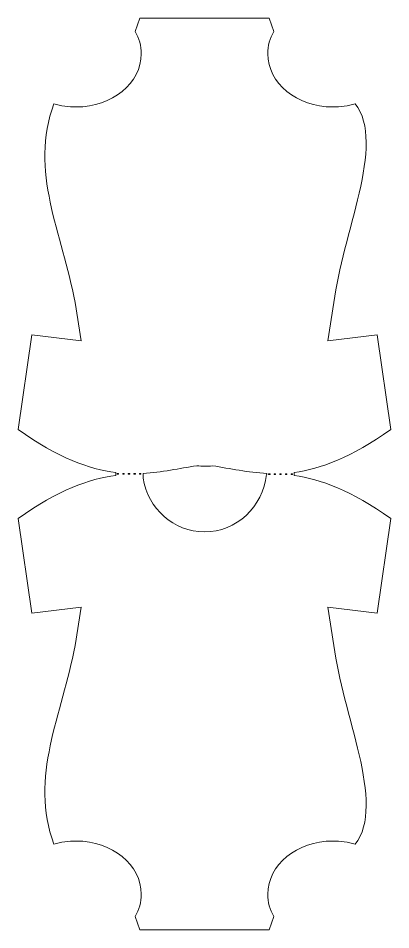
# Model space of a CAD drawing. Header units: centimetres. Extents: x -26.8 to 26.4, y -13.7 to 13.8.
# Drawn here: x -12.63 to -1.6, y -13.72 to 13.28 of the extents above; entities that cross this region are included whole.
import ezdxf

# ---------------------------------------------------------------- set-up
doc = ezdxf.new("R2010")
doc.units = ezdxf.units.CM
doc.header["$MEASUREMENT"] = 0
doc.layers.add('Layer 1', color=7, linetype='Continuous')

msp = doc.modelspace()

# ---------------------------------------------------------------- linework, layer by layer
at = {"layer": 'Layer 1', "color": 41, "lineweight": 20}
for points, knots in [([(-9.03505, 13.27526), (-9.03505, 13.27526), (-9.16734, 12.88252), (-9.16734, 12.88252), (-9.16734, 12.88252), (-9.05316, 12.68147), (-8.98875, 12.45812), (-8.98875, 12.22189), (-8.98875, 12.22189), (-8.98875, 11.35249), (-9.85157, 10.64679), (-10.91442, 10.64679), (-10.91442, 10.64679), (-11.14687, 10.64679), (-11.36959, 10.68087), (-11.57588, 10.7427), (-11.57588, 10.7427), (-12.31346, 8.76545), (-11.33554, 6.90074), (-10.9508, 4.85737), (-10.9508, 4.85737), (-10.9508, 4.85737), (-10.76973, 3.72049), (-10.76973, 3.72049), (-10.76973, 3.72049), (-10.76973, 3.72049), (-12.22907, 3.90322), (-12.22907, 3.90322), (-12.22907, 3.90322), (-12.22907, 3.90322), (-12.63173, 1.09616), (-12.63173, 1.09616), (-12.63173, 1.09616), (-11.44695, 0.25583), (-10.53075, -0.08105), (-9.74199, -0.1788), (-9.74199, -0.1788), (-9.74199, -0.1788), (-9.74199, -0.26314), (-9.74199, -0.26314), (-9.74199, -0.26314), (-10.53076, -0.36089), (-11.44695, -0.69777), (-12.63173, -1.5381), (-12.63173, -1.5381), (-12.63173, -1.5381), (-12.22907, -4.34434), (-12.22907, -4.34434), (-12.22907, -4.34434), (-12.22907, -4.34434), (-10.76973, -4.16244), (-10.76973, -4.16244), (-10.76973, -4.16244), (-10.76973, -4.16244), (-10.9508, -5.29849), (-10.9508, -5.29849), (-10.9508, -5.29849), (-11.33554, -7.34186), (-12.31346, -9.20739), (-11.57588, -11.18464), (-11.57588, -11.18464), (-11.36959, -11.12281), (-11.14687, -11.08873), (-10.91442, -11.08873), (-10.91442, -11.08873), (-9.85158, -11.08873), (-8.98875, -11.79443), (-8.98875, -12.66383), (-8.98875, -12.66383), (-8.98875, -12.90006), (-9.05316, -13.12341), (-9.16734, -13.32446), (-9.16734, -13.32446), (-9.16734, -13.32446), (-9.03505, -13.7172), (-9.03505, -13.7172), (-9.03505, -13.7172), (-9.03505, -13.7172), (-8.21319, -13.7172), (-8.21319, -13.7172), (-8.21319, -13.7172), (-8.21319, -13.7172), (-6.02046, -13.7172), (-6.02046, -13.7172), (-6.02046, -13.7172), (-6.02046, -13.7172), (-5.1986, -13.7172), (-5.1986, -13.7172), (-5.1986, -13.7172), (-5.1986, -13.7172), (-5.06631, -13.32446), (-5.06631, -13.32446), (-5.06631, -13.32446), (-5.1805, -13.12341), (-5.24408, -12.90006), (-5.24408, -12.66383), (-5.24408, -12.66383), (-5.24408, -11.79443), (-4.38208, -11.08874), (-3.31924, -11.08873), (-3.31924, -11.08873), (-3.08679, -11.08873), (-2.86407, -11.12281), (-2.65778, -11.18464), (-2.65778, -11.18464), (-1.72405, -10.00424), (-3.06004, -7.27018), (-3.28284, -5.29849), (-3.28284, -5.29849), (-3.28284, -5.29849), (-3.46391, -4.16244), (-3.46391, -4.16244), (-3.46391, -4.16244), (-3.46391, -4.16244), (-2.00456, -4.34434), (-2.00456, -4.34434), (-2.00456, -4.34434), (-2.00456, -4.34434), (-1.6019, -1.5381), (-1.6019, -1.5381), (-1.6019, -1.5381), (-2.77295, -0.70751), (-3.68098, -0.36939), (-4.46354, -0.26727), (-4.46354, -0.26727), (-4.46354, -0.26727), (-4.46354, -0.17467), (-4.46354, -0.17467), (-4.46354, -0.17467), (-3.68098, -0.07255), (-2.77295, 0.26557), (-1.6019, 1.09616), (-1.6019, 1.09616), (-1.6019, 1.09616), (-2.00456, 3.90322), (-2.00456, 3.90322), (-2.00456, 3.90322), (-2.00456, 3.90322), (-3.46391, 3.72049), (-3.46391, 3.72049), (-3.46391, 3.72049), (-3.46391, 3.72049), (-3.28284, 4.85737), (-3.28284, 4.85737), (-3.28284, 4.85737), (-3.06005, 6.82906), (-1.72405, 9.56229), (-2.65776, 10.7427), (-2.65776, 10.7427), (-2.86405, 10.68087), (-3.08677, 10.64679), (-3.31922, 10.64679), (-3.31922, 10.64679), (-4.38207, 10.64679), (-5.24406, 11.35249), (-5.24406, 12.22189), (-5.24406, 12.22189), (-5.24406, 12.45812), (-5.18048, 12.68147), (-5.06629, 12.88252), (-5.06629, 12.88252), (-5.06629, 12.88252), (-5.19858, 13.27526), (-5.19858, 13.27526), (-5.19858, 13.27526), (-5.19858, 13.27526), (-6.02044, 13.27526), (-6.02044, 13.27526), (-6.02044, 13.27526), (-6.02044, 13.27526), (-8.21317, 13.27526), (-8.21317, 13.27526), (-8.21317, 13.27526), (-8.21317, 13.27526), (-9.03503, 13.27526), (-9.03503, 13.27526), (-9.03503, 13.27526), (-9.03503, 13.27526), (-9.03505, 13.27526), (-9.03505, 13.27526)], [0, 0, 0, 0, 0.02173913, 0.02173913, 0.02173913, 0.02173913, 0.04347826, 0.04347826, 0.04347826, 0.04347826, 0.06521739, 0.06521739, 0.06521739, 0.06521739, 0.08695652, 0.08695652, 0.08695652, 0.08695652, 0.10869565, 0.10869565, 0.10869565, 0.10869565, 0.13043478, 0.13043478, 0.13043478, 0.13043478, 0.15217391, 0.15217391, 0.15217391, 0.15217391, 0.17391304, 0.17391304, 0.17391304, 0.17391304, 0.19565217, 0.19565217, 0.19565217, 0.19565217, 0.2173913, 0.2173913, 0.2173913, 0.2173913, 0.23913043, 0.23913043, 0.23913043, 0.23913043, 0.26086957, 0.26086957, 0.26086957, 0.26086957, 0.2826087, 0.2826087, 0.2826087, 0.2826087, 0.30434783, 0.30434783, 0.30434783, 0.30434783, 0.32608696, 0.32608696, 0.32608696, 0.32608696, 0.34782609, 0.34782609, 0.34782609, 0.34782609, 0.36956522, 0.36956522, 0.36956522, 0.36956522, 0.39130435, 0.39130435, 0.39130435, 0.39130435, 0.41304348, 0.41304348, 0.41304348, 0.41304348, 0.43478261, 0.43478261, 0.43478261, 0.43478261, 0.45652174, 0.45652174, 0.45652174, 0.45652174, 0.47826087, 0.47826087, 0.47826087, 0.47826087, 0.5, 0.5, 0.5, 0.5, 0.52173913, 0.52173913, 0.52173913, 0.52173913, 0.54347826, 0.54347826, 0.54347826, 0.54347826, 0.56521739, 0.56521739, 0.56521739, 0.56521739, 0.58695652, 0.58695652, 0.58695652, 0.58695652, 0.60869565, 0.60869565, 0.60869565, 0.60869565, 0.63043478, 0.63043478, 0.63043478, 0.63043478, 0.65217391, 0.65217391, 0.65217391, 0.65217391, 0.67391304, 0.67391304, 0.67391304, 0.67391304, 0.69565217, 0.69565217, 0.69565217, 0.69565217, 0.7173913, 0.7173913, 0.7173913, 0.7173913, 0.73913043, 0.73913043, 0.73913043, 0.73913043, 0.76086957, 0.76086957, 0.76086957, 0.76086957, 0.7826087, 0.7826087, 0.7826087, 0.7826087, 0.80434783, 0.80434783, 0.80434783, 0.80434783, 0.82608696, 0.82608696, 0.82608696, 0.82608696, 0.84782609, 0.84782609, 0.84782609, 0.84782609, 0.86956522, 0.86956522, 0.86956522, 0.86956522, 0.89130435, 0.89130435, 0.89130435, 0.89130435, 0.91304348, 0.91304348, 0.91304348, 0.91304348, 0.93478261, 0.93478261, 0.93478261, 0.93478261, 0.95652174, 0.95652174, 0.95652174, 0.95652174, 1, 1, 1, 1]), ([(-7.33923, 0.02377), (-7.26284, 0.01286), (-7.1838, 0.00723), (-7.10276, 0.00723), (-7.10276, 0.00723), (-7.0272, 0.00723), (-6.95356, 0.0126), (-6.882, 0.02211), (-6.882, 0.02211), (-6.3471, -0.05893), (-5.83214, -0.17747), (-5.26887, -0.20527), (-5.26887, -0.20527), (-5.26887, -0.20527), (-5.26887, -0.23669), (-5.26887, -0.23669), (-5.26887, -0.23669), (-5.2734, -0.2369), (-5.27841, -0.23728), (-5.28293, -0.23752), (-5.28293, -0.23752), (-5.3887, -1.19333), (-6.16983, -1.93581), (-7.11682, -1.93581), (-7.11682, -1.93581), (-8.02941, -1.93581), (-8.78804, -1.24553), (-8.93666, -0.34004), (-8.93666, -0.34004), (-8.93666, -0.34004), (-8.93666, -0.20444), (-8.93666, -0.20444), (-8.93666, -0.20444), (-8.38004, -0.17392), (-7.86963, -0.05597), (-7.33924, 0.02376), (-7.33924, 0.02376), (-7.33924, 0.02376), (-7.33923, 0.02377), (-7.33923, 0.02377)], [0, 0, 0, 0, 0.09090909, 0.09090909, 0.09090909, 0.09090909, 0.18181818, 0.18181818, 0.18181818, 0.18181818, 0.27272727, 0.27272727, 0.27272727, 0.27272727, 0.36363636, 0.36363636, 0.36363636, 0.36363636, 0.45454545, 0.45454545, 0.45454545, 0.45454545, 0.54545455, 0.54545455, 0.54545455, 0.54545455, 0.63636364, 0.63636364, 0.63636364, 0.63636364, 0.72727273, 0.72727273, 0.72727273, 0.72727273, 0.81818182, 0.81818182, 0.81818182, 0.81818182, 1, 1, 1, 1]), ([(-9.70477, -0.20443), (-9.70477, -0.20443), (-9.6626, -0.20443), (-9.6626, -0.20443), (-9.6626, -0.20443), (-9.6626, -0.20443), (-9.6626, -0.2251), (-9.6626, -0.2251), (-9.6626, -0.2251), (-9.6626, -0.2251), (-9.70477, -0.2251), (-9.70477, -0.2251), (-9.70477, -0.2251), (-9.70477, -0.2251), (-9.70477, -0.20443), (-9.70477, -0.20443)], [0, 0, 0, 0, 0.2, 0.2, 0.2, 0.2, 0.4, 0.4, 0.4, 0.4, 0.6, 0.6, 0.6, 0.6, 1, 1, 1, 1]), ([(-9.53858, -0.20443), (-9.53858, -0.20443), (-9.49641, -0.20443), (-9.49641, -0.20443), (-9.49641, -0.20443), (-9.49641, -0.20443), (-9.49641, -0.2251), (-9.49641, -0.2251), (-9.49641, -0.2251), (-9.49641, -0.2251), (-9.53858, -0.2251), (-9.53858, -0.2251), (-9.53858, -0.2251), (-9.53858, -0.2251), (-9.53858, -0.20443), (-9.53858, -0.20443)], [0, 0, 0, 0, 0.2, 0.2, 0.2, 0.2, 0.4, 0.4, 0.4, 0.4, 0.6, 0.6, 0.6, 0.6, 1, 1, 1, 1]), ([(-9.37239, -0.20526), (-9.37239, -0.20526), (-9.33022, -0.20526), (-9.33022, -0.20526), (-9.33022, -0.20526), (-9.33022, -0.20526), (-9.33022, -0.22593), (-9.33022, -0.22593), (-9.33022, -0.22593), (-9.33022, -0.22593), (-9.37239, -0.22593), (-9.37239, -0.22593), (-9.37239, -0.22593), (-9.37239, -0.22593), (-9.37239, -0.20526), (-9.37239, -0.20526)], [0, 0, 0, 0, 0.2, 0.2, 0.2, 0.2, 0.4, 0.4, 0.4, 0.4, 0.6, 0.6, 0.6, 0.6, 1, 1, 1, 1]), ([(-9.2062, -0.20526), (-9.2062, -0.20526), (-9.16403, -0.20526), (-9.16403, -0.20526), (-9.16403, -0.20526), (-9.16403, -0.20526), (-9.16403, -0.22593), (-9.16403, -0.22593), (-9.16403, -0.22593), (-9.16403, -0.22593), (-9.2062, -0.22593), (-9.2062, -0.22593), (-9.2062, -0.22593), (-9.2062, -0.22593), (-9.2062, -0.20526), (-9.2062, -0.20526)], [0, 0, 0, 0, 0.2, 0.2, 0.2, 0.2, 0.4, 0.4, 0.4, 0.4, 0.6, 0.6, 0.6, 0.6, 1, 1, 1, 1]), ([(-9.04001, -0.20608), (-9.04001, -0.20608), (-8.99784, -0.20608), (-8.99784, -0.20608), (-8.99784, -0.20608), (-8.99784, -0.20608), (-8.99784, -0.22675), (-8.99784, -0.22675), (-8.99784, -0.22675), (-8.99784, -0.22675), (-9.04001, -0.22675), (-9.04001, -0.22675), (-9.04001, -0.22675), (-9.04001, -0.22675), (-9.04001, -0.20608), (-9.04001, -0.20608)], [0, 0, 0, 0, 0.2, 0.2, 0.2, 0.2, 0.4, 0.4, 0.4, 0.4, 0.6, 0.6, 0.6, 0.6, 1, 1, 1, 1]), ([(-5.21761, -0.21518), (-5.21761, -0.21518), (-5.17627, -0.21518), (-5.17627, -0.21518), (-5.17627, -0.21518), (-5.17627, -0.21518), (-5.17627, -0.23585), (-5.17627, -0.23585), (-5.17627, -0.23585), (-5.17627, -0.23585), (-5.21761, -0.23585), (-5.21761, -0.23585), (-5.21761, -0.23585), (-5.21761, -0.23585), (-5.21761, -0.21518), (-5.21761, -0.21518)], [0, 0, 0, 0, 0.2, 0.2, 0.2, 0.2, 0.4, 0.4, 0.4, 0.4, 0.6, 0.6, 0.6, 0.6, 1, 1, 1, 1]), ([(-5.05141, -0.21601), (-5.05141, -0.21601), (-5.01007, -0.21601), (-5.01007, -0.21601), (-5.01007, -0.21601), (-5.01007, -0.21601), (-5.01007, -0.23668), (-5.01007, -0.23668), (-5.01007, -0.23668), (-5.01007, -0.23668), (-5.05141, -0.23668), (-5.05141, -0.23668), (-5.05141, -0.23668), (-5.05141, -0.23668), (-5.05141, -0.21601), (-5.05141, -0.21601)], [0, 0, 0, 0, 0.2, 0.2, 0.2, 0.2, 0.4, 0.4, 0.4, 0.4, 0.6, 0.6, 0.6, 0.6, 1, 1, 1, 1]), ([(-4.88522, -0.21601), (-4.88522, -0.21601), (-4.84388, -0.21601), (-4.84388, -0.21601), (-4.84388, -0.21601), (-4.84388, -0.21601), (-4.84388, -0.23668), (-4.84388, -0.23668), (-4.84388, -0.23668), (-4.84388, -0.23668), (-4.88522, -0.23668), (-4.88522, -0.23668), (-4.88522, -0.23668), (-4.88522, -0.23668), (-4.88522, -0.21601), (-4.88522, -0.21601)], [0, 0, 0, 0, 0.2, 0.2, 0.2, 0.2, 0.4, 0.4, 0.4, 0.4, 0.6, 0.6, 0.6, 0.6, 1, 1, 1, 1]), ([(-4.71903, -0.21601), (-4.71903, -0.21601), (-4.67769, -0.21601), (-4.67769, -0.21601), (-4.67769, -0.21601), (-4.67769, -0.21601), (-4.67769, -0.23751), (-4.67769, -0.23751), (-4.67769, -0.23751), (-4.67769, -0.23751), (-4.71903, -0.23751), (-4.71903, -0.23751), (-4.71903, -0.23751), (-4.71903, -0.23751), (-4.71903, -0.21601), (-4.71903, -0.21601)], [0, 0, 0, 0, 0.2, 0.2, 0.2, 0.2, 0.4, 0.4, 0.4, 0.4, 0.6, 0.6, 0.6, 0.6, 1, 1, 1, 1]), ([(-4.55284, -0.21601), (-4.55284, -0.21601), (-4.5115, -0.21684), (-4.5115, -0.21684), (-4.5115, -0.21684), (-4.5115, -0.21684), (-4.5115, -0.23751), (-4.5115, -0.23751), (-4.5115, -0.23751), (-4.5115, -0.23751), (-4.55284, -0.23751), (-4.55284, -0.23751), (-4.55284, -0.23751), (-4.55284, -0.23751), (-4.55284, -0.21601), (-4.55284, -0.21601)], [0, 0, 0, 0, 0.2, 0.2, 0.2, 0.2, 0.4, 0.4, 0.4, 0.4, 0.6, 0.6, 0.6, 0.6, 1, 1, 1, 1])]:
    msp.add_open_spline(points, degree=3, knots=knots, dxfattribs=at)

doc.saveas('drawing.dxf')
